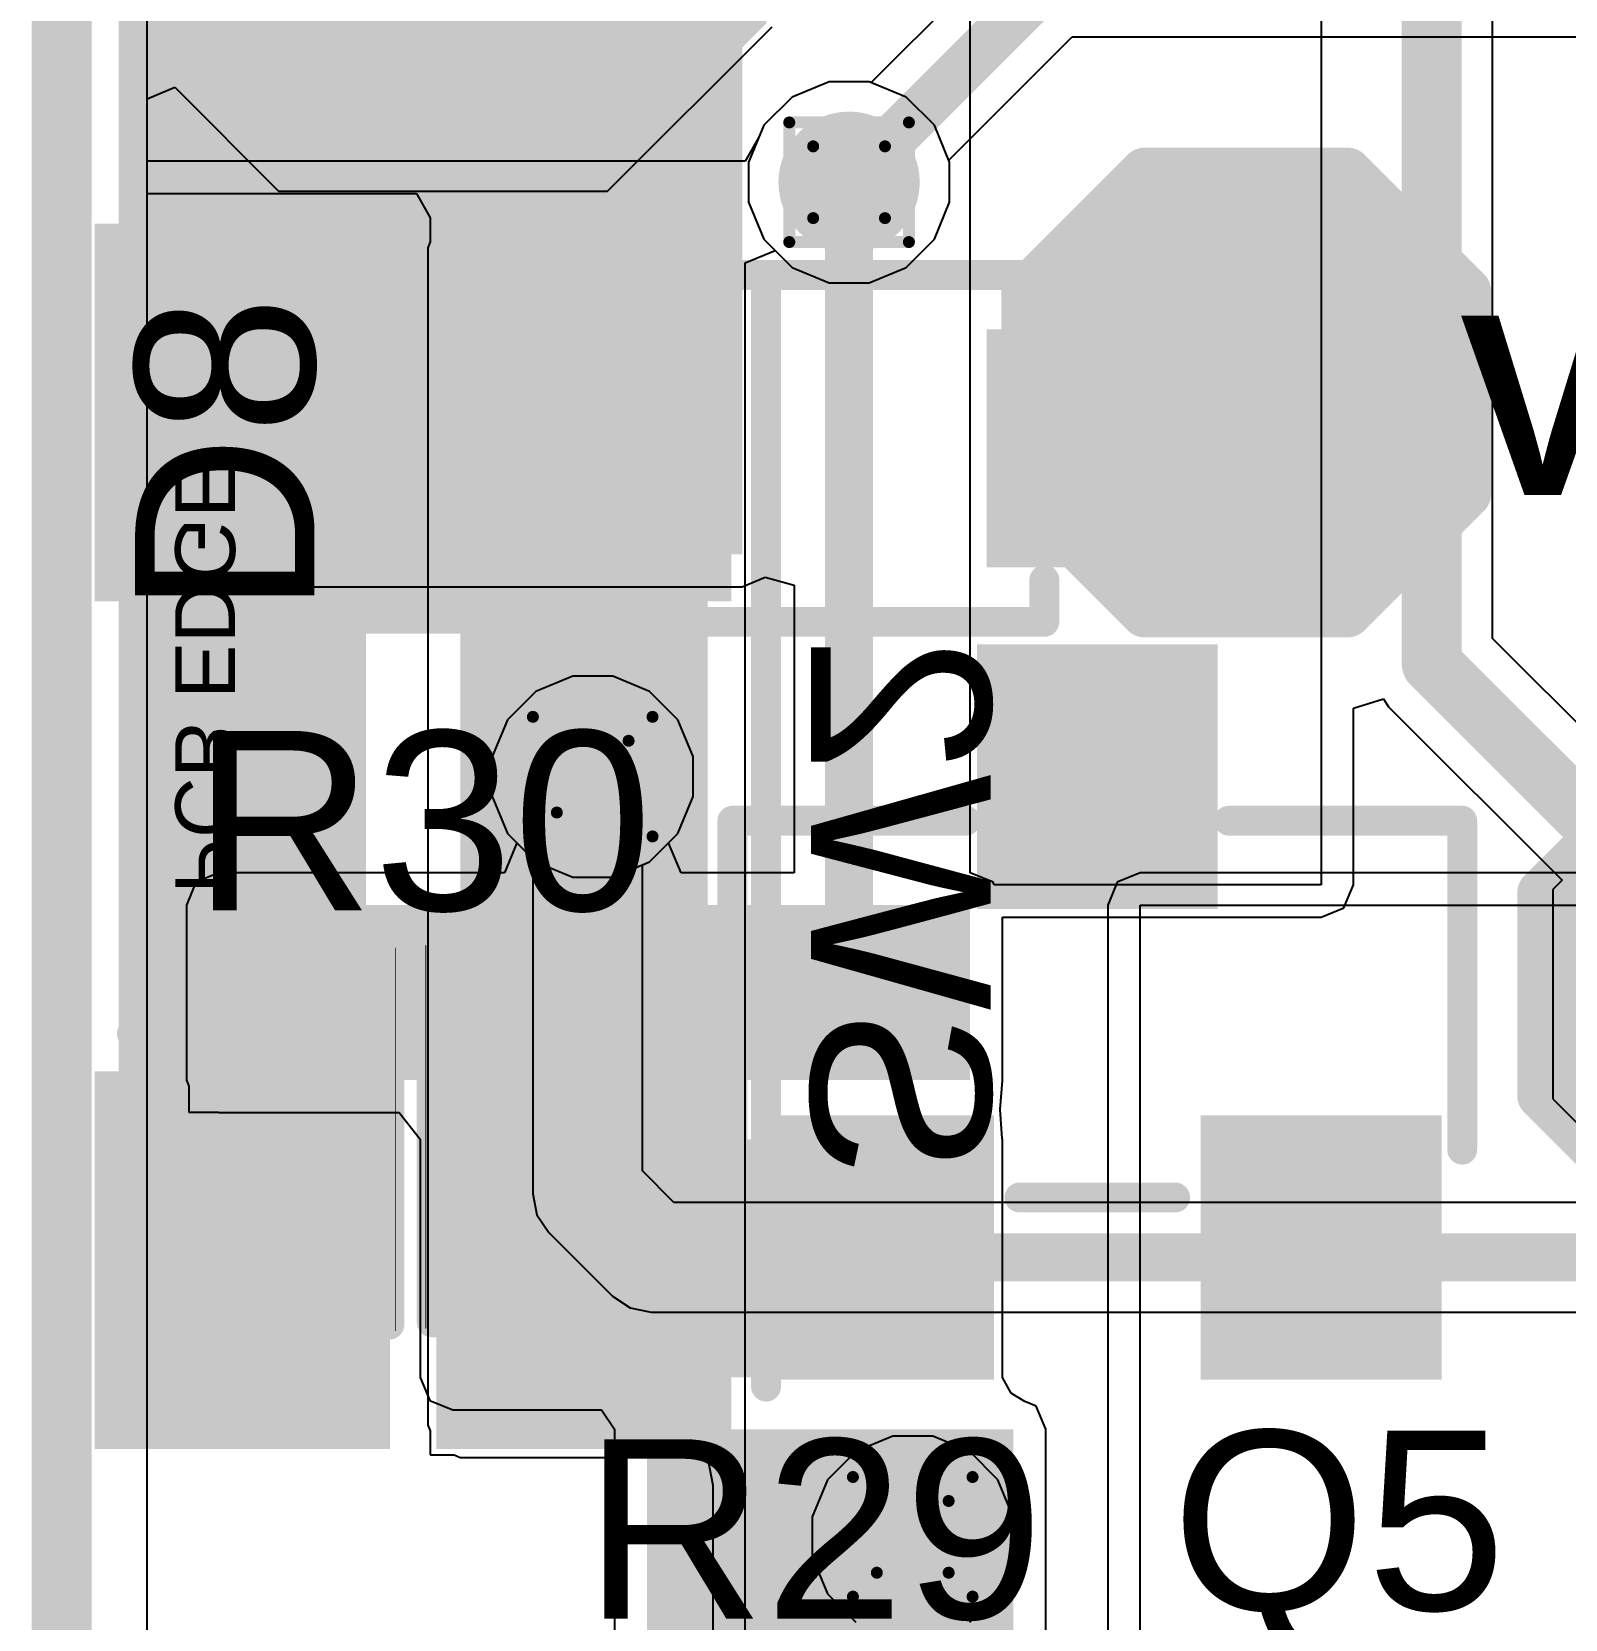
# Model space of a CAD drawing. Header units: inches. Extents: x -22 to 5433, y -13 to 5447.
# Drawn here: x -21.59 to -15.07, y 12.68 to 19.42 of the extents above; entities that cross this region are included whole.
import ezdxf

# ---------------------------------------------------------------- set-up
doc = ezdxf.new("R2010")
doc.units = ezdxf.units.IN
for name, color, linetype in [('Board_outline', 216, 'Continuous'), ('Bottom Layer', 5, 'Continuous'), ('Bottom Overlay', 54, 'Continuous'), ('Bottom Paste', 16, 'Continuous'), ('Bottom Solder', 6, 'Continuous'), ('Drill Drawing', 1, 'Continuous'), ('Ground', 16, 'Continuous'), ('Multi-Layer', 9, 'Continuous'), ('Power', 76, 'Continuous'), ('Top Layer', 1, 'Continuous'), ('Top Overlay', 2, 'Continuous'), ('Top Paste', 8, 'Continuous'), ('Top Solder', 216, 'Continuous'), ('Via Holes', 16, 'Continuous')]:
    doc.layers.add(name, color=color, linetype=linetype)
doc.styles.add('Arial', font='', dxfattribs={"height": 0.2})
doc.styles.add('Arial_Bold', font='', dxfattribs={"height": 0.2})
doc.styles.get('Arial').set_extended_font_data('Arial')
doc.styles.get('Arial_Bold').set_extended_font_data('Arial', bold=True)

msp = doc.modelspace()

# ---------------------------------------------------------------- hatches: boundary and pattern name
at = {"layer": 'Bottom Layer'}
for points in [[(-19.2036, 21.4088), (-20.4736, 21.4088), (-21.1086, 20.7738), (-21.1086, 19.5038), (-20.4736, 18.8688), (-19.2036, 18.8688), (-18.5686, 19.5038), (-18.5686, 20.7738)], [(-16.048, 18.6489), (-16.81, 18.6489), (-17.191, 18.2679), (-17.191, 17.5059), (-16.81, 17.1249), (-16.048, 17.1249), (-15.667, 17.5059), (-15.667, 18.2679)], [(-21.2161, 13.5017), (-20.1661, 13.5017), (-20.1661, 18.5017), (-21.2161, 18.5017)], [(-21.2161, 17.1017), (-21.2161, 18.5017), (-20.1661, 18.5017), (-20.1661, 17.1017)], [(-19.7661, 13.5017), (-18.7161, 13.5017), (-18.7161, 18.5017), (-19.7661, 18.5017)], [(-19.7661, 17.1017), (-19.7661, 18.5017), (-18.7161, 18.5017), (-18.7161, 17.1017)], [(-21.2161, 13.5017), (-21.2161, 14.9017), (-20.1661, 14.9017), (-20.1661, 13.5017)], [(-19.7661, 13.5017), (-19.7661, 14.9017), (-18.7161, 14.9017), (-18.7161, 13.5017)]]:
    msp.add_hatch(color=5, dxfattribs=at).paths.add_polyline_path(points)
h = msp.add_hatch(color=5, dxfattribs=at)
edge = h.paths.add_edge_path()
edge.add_arc((-18.115, 18.7799), 0.3, 0, 360)
h = msp.add_hatch(color=5, dxfattribs=at)
edge = h.paths.add_edge_path()
edge.add_arc((-19.2036, 16.2554), 0.3, 0, 360)
h = msp.add_hatch(color=5, dxfattribs=at)
edge = h.paths.add_edge_path()
edge.add_arc((-17.8447, 13.0268), 0.3, 0, 360)
at = {"layer": 'Bottom Paste'}
for points in [[(-16.048, 18.6489), (-16.81, 18.6489), (-17.191, 18.2679), (-17.191, 17.5059), (-16.81, 17.1249), (-16.048, 17.1249), (-15.667, 17.5059), (-15.667, 18.2679)], [(-21.2161, 17.1017), (-21.2161, 18.5017), (-20.1661, 18.5017), (-20.1661, 17.1017)], [(-19.7661, 17.1017), (-19.7661, 18.5017), (-18.7161, 18.5017), (-18.7161, 17.1017)], [(-21.2161, 13.5017), (-21.2161, 14.9017), (-20.1661, 14.9017), (-20.1661, 13.5017)], [(-19.7661, 13.5017), (-19.7661, 14.9017), (-18.7161, 14.9017), (-18.7161, 13.5017)]]:
    msp.add_hatch(color=16, dxfattribs=at).paths.add_polyline_path(points)
at = {"layer": 'Bottom Solder'}
for points in [[(-19.1528, 21.5104), (-20.5244, 21.5104), (-21.2102, 20.8246), (-21.2102, 19.453), (-20.5244, 18.7672), (-19.1528, 18.7672), (-18.467, 19.453), (-18.467, 20.8246)], [(-15.9972, 18.7505), (-16.8608, 18.7505), (-17.2926, 18.3187), (-17.2926, 17.4551), (-16.8608, 17.0233), (-15.9972, 17.0233), (-15.5654, 17.4551), (-15.5654, 18.3187)], [(-21.3177, 17.0001), (-21.3177, 18.6033), (-20.0645, 18.6033), (-20.0645, 17.0001)], [(-19.8677, 17.0001), (-19.8677, 18.6033), (-18.6145, 18.6033), (-18.6145, 17.0001)], [(-21.3177, 13.4001), (-21.3177, 15.0033), (-20.0645, 15.0033), (-20.0645, 13.4001)], [(-19.8677, 13.4001), (-19.8677, 15.0033), (-18.6145, 15.0033), (-18.6145, 13.4001)]]:
    msp.add_hatch(color=6, dxfattribs=at).paths.add_polyline_path(points)
at = {"layer": 'Ground'}
msp.add_hatch(color=16, dxfattribs=at).paths.add_polyline_path([(-19.2036, 21.4088), (-20.4736, 21.4088), (-21.1086, 20.7738), (-21.1086, 19.5038), (-20.4736, 18.8688), (-19.2036, 18.8688), (-18.5686, 19.5038), (-18.5686, 20.7738)])
h = msp.add_hatch(color=16, dxfattribs=at)
edge = h.paths.add_edge_path()
edge.add_arc((-18.115, 18.7799), 0.3, 0, 360)
h = msp.add_hatch(color=16, dxfattribs=at)
edge = h.paths.add_edge_path()
edge.add_arc((-19.2036, 16.2554), 0.3, 0, 360)
h = msp.add_hatch(color=16, dxfattribs=at)
edge = h.paths.add_edge_path()
edge.add_arc((-17.8447, 13.0268), 0.3, 0, 360)
at = {"layer": 'Multi-Layer'}
msp.add_hatch(color=9, dxfattribs=at).paths.add_polyline_path([(-19.2036, 21.4088), (-20.4736, 21.4088), (-21.1086, 20.7738), (-21.1086, 19.5038), (-20.4736, 18.8688), (-19.2036, 18.8688), (-18.5686, 19.5038), (-18.5686, 20.7738)])
at = {"layer": 'Power'}
msp.add_hatch(color=76, dxfattribs=at).paths.add_polyline_path([(-19.2036, 21.4088), (-20.4736, 21.4088), (-21.1086, 20.7738), (-21.1086, 19.5038), (-20.4736, 18.8688), (-19.2036, 18.8688), (-18.5686, 19.5038), (-18.5686, 20.7738)])
h = msp.add_hatch(color=76, dxfattribs=at)
edge = h.paths.add_edge_path()
edge.add_arc((-18.115, 18.7799), 0.3, 0, 360)
h = msp.add_hatch(color=76, dxfattribs=at)
edge = h.paths.add_edge_path()
edge.add_arc((-19.2036, 16.2554), 0.3, 0, 360)
h = msp.add_hatch(color=76, dxfattribs=at)
edge = h.paths.add_edge_path()
edge.add_arc((-17.8447, 13.0268), 0.3, 0, 360)
at = {"layer": 'Top Layer'}
for points in [[(-21.2161, 17.1996), (-18.5686, 17.1996), (-18.5686, 21.417), (-21.2161, 21.417)], [(-19.2036, 21.4088), (-20.4736, 21.4088), (-21.1086, 20.7738), (-21.1086, 19.5038), (-20.4736, 18.8688), (-19.2036, 18.8688), (-18.5686, 19.5038), (-18.5686, 20.7738)], [(-18.9757, 17.1996), (-19.7757, 17.1996), (-19.7757, 18.0996), (-18.9757, 18.0996)], [(-16.6757, 17.1996), (-17.4757, 17.1996), (-17.4757, 18.0996), (-16.6757, 18.0996)], [(-17.4709, 16.7154), (-16.6509, 16.7154), (-16.6509, 15.7954), (-17.4709, 15.7954)], [(-20.7911, 14.9666), (-17.6009, 14.9666), (-17.6009, 15.7096), (-20.7911, 15.7096)], [(-20.1561, 14.9567), (-20.7911, 14.9567), (-20.7911, 15.4139), (-20.1561, 15.4139)], [(-19.798, 15.4238), (-19.163, 15.4238), (-19.163, 14.9666), (-19.798, 14.9666)], [(-19.798, 13.7036), (-17.6009, 13.7036), (-17.6009, 14.7154), (-19.798, 14.7154)], [(-18.4209, 14.7154), (-17.6009, 14.7154), (-17.6009, 13.7954), (-18.4209, 13.7954)], [(-16.5209, 14.7154), (-15.7009, 14.7154), (-15.7009, 13.7954), (-16.5209, 13.7954)], [(-20.1561, 14.0169), (-20.7911, 14.0169), (-20.7911, 14.4741), (-20.1561, 14.4741)], [(-19.798, 14.484), (-19.163, 14.484), (-19.163, 14.0268), (-19.798, 14.0268)], [(-18.9733, 12.5885), (-17.4172, 12.5885), (-17.4172, 13.484), (-18.9733, 13.484)], [(-18.9733, 7.8181), (-18.3733, 7.8181), (-18.3733, 13.484), (-18.9733, 13.484)]]:
    msp.add_hatch(color=1, dxfattribs=at).paths.add_polyline_path(points)
h = msp.add_hatch(color=1, dxfattribs=at)
edge = h.paths.add_edge_path()
edge.add_arc((-18.115, 18.7799), 0.3, 0, 360)
h = msp.add_hatch(color=1, dxfattribs=at)
edge = h.paths.add_edge_path()
edge.add_arc((-19.2036, 16.2554), 0.3, 0, 360)
h = msp.add_hatch(color=1, dxfattribs=at)
edge = h.paths.add_edge_path()
edge.add_arc((-17.8447, 13.0268), 0.3, 0, 360)
at = {"layer": 'Top Overlay'}
for points in [[(-20.232, 18.1325), (-19.1398, 18.1325), (-19.1398, 18.4373), (-20.232, 18.4373)], [(-20.232, 17.1419), (-19.8002, 17.1419), (-19.8002, 18.1579), (-20.232, 18.1579)], [(-20.232, 16.8625), (-19.1398, 16.8625), (-19.1398, 17.1673), (-20.232, 17.1673)]]:
    msp.add_hatch(color=2, dxfattribs=at).paths.add_polyline_path(points)
at = {"layer": 'Top Paste'}
for points in [[(-18.9757, 17.1996), (-19.7757, 17.1996), (-19.7757, 18.0996), (-18.9757, 18.0996)], [(-16.6757, 17.1996), (-17.4757, 17.1996), (-17.4757, 18.0996), (-16.6757, 18.0996)], [(-17.4709, 16.7154), (-16.6509, 16.7154), (-16.6509, 15.7954), (-17.4709, 15.7954)], [(-20.1561, 14.9567), (-20.7911, 14.9567), (-20.7911, 15.4139), (-20.1561, 15.4139)], [(-19.798, 15.4238), (-19.163, 15.4238), (-19.163, 14.9666), (-19.798, 14.9666)], [(-18.4209, 14.7154), (-17.6009, 14.7154), (-17.6009, 13.7954), (-18.4209, 13.7954)], [(-16.5209, 14.7154), (-15.7009, 14.7154), (-15.7009, 13.7954), (-16.5209, 13.7954)], [(-20.1561, 14.0169), (-20.7911, 14.0169), (-20.7911, 14.4741), (-20.1561, 14.4741)], [(-19.798, 14.484), (-19.163, 14.484), (-19.163, 14.0268), (-19.798, 14.0268)]]:
    msp.add_hatch(color=8, dxfattribs=at).paths.add_polyline_path(points)
at = {"layer": 'Top Solder'}
for points in [[(-19.1528, 21.5104), (-20.5244, 21.5104), (-21.2102, 20.8246), (-21.2102, 19.453), (-20.5244, 18.7672), (-19.1528, 18.7672), (-18.467, 19.453), (-18.467, 20.8246)], [(-18.9207, 17.1446), (-19.8307, 17.1446), (-19.8307, 18.1546), (-18.9207, 18.1546)], [(-16.6207, 17.1446), (-17.5307, 17.1446), (-17.5307, 18.1546), (-16.6207, 18.1546)], [(-17.5725, 16.817), (-16.5493, 16.817), (-16.5493, 15.6938), (-17.5725, 15.6938)], [(-14.6695, 14.4681), (-13.8059, 14.4681), (-13.3741, 14.8999), (-13.3741, 15.7635), (-13.8059, 16.1953), (-14.6695, 16.1953), (-15.1013, 15.7635), (-15.1013, 14.8999)], [(-20.1011, 14.9017), (-20.8461, 14.9017), (-20.8461, 15.469), (-20.1011, 15.469)], [(-19.853, 15.4788), (-19.108, 15.4788), (-19.108, 14.9116), (-19.853, 14.9116)], [(-18.5225, 14.817), (-17.4993, 14.817), (-17.4993, 13.6938), (-18.5225, 13.6938)], [(-16.6225, 14.817), (-15.5993, 14.817), (-15.5993, 13.6938), (-16.6225, 13.6938)], [(-20.1011, 13.9619), (-20.8461, 13.9619), (-20.8461, 14.5292), (-20.1011, 14.5292)], [(-19.853, 14.539), (-19.108, 14.539), (-19.108, 13.9718), (-19.853, 13.9718)]]:
    msp.add_hatch(color=216, dxfattribs=at).paths.add_polyline_path(points)
at = {"layer": 'Via Holes'}
h = msp.add_hatch(color=7, dxfattribs=at)
edge = h.paths.add_edge_path()
edge.add_arc((-18.115, 18.7799), 0.15, 0, 360)
h = msp.add_hatch(color=7, dxfattribs=at)
edge = h.paths.add_edge_path()
edge.add_arc((-19.2036, 16.2554), 0.15, 0, 360)
h = msp.add_hatch(color=7, dxfattribs=at)
edge = h.paths.add_edge_path()
edge.add_arc((-17.8447, 13.0268), 0.15, 0, 360)

# ---------------------------------------------------------------- linework, layer by layer
at = {"layer": 'Board_outline'}
msp.add_lwpolyline([(-21.4584, -2.0049, 0.254, 0.254, 0), (-21.4584, 32.9924, 0.254, 0.254, 0)], format="xyseb", dxfattribs=at)
msp.add_lwpolyline([(-21.4584, -2.0049, 0.254, 0.254, 0), (-21.4584, 32.9924, 0.254, 0.254, 0)], format="xyseb", dxfattribs=at)
at = {"layer": 'Bottom Layer'}
for p, q in [((-21.0958, 18.8688), (-21.0958, 21.7644)), ((-18.2, 19.2069), (-18.3569, 19.1419)), ((-18.0301, 19.2069), (-18.2, 19.2069)), ((-17.8732, 19.1419), (-18.0301, 19.2069)), ((-18.3569, 19.1419), (-18.477, 19.0218)), ((-17.753, 19.0218), (-17.8732, 19.1419)), ((-18.477, 19.0218), (-18.4978, 18.9718)), ((-17.688, 18.8649), (-17.753, 19.0218)), ((-18.4978, 18.9718), (-18.5559, 18.8688)), ((-18.6674, 18.8688), (-21.0958, 18.8688)), ((-18.5559, 18.8688), (-18.6674, 18.8688)), ((-17.688, 18.695), (-17.688, 18.8649)), ((-21.0958, -2.005), (-21.0958, 18.7314)), ((-21.0958, 18.7314), (-19.9518, 18.7314)), ((-19.9518, 18.7314), (-19.8931, 18.6287)), ((-17.753, 18.5381), (-17.688, 18.695)), ((-19.8931, 18.6287), (-19.8931, 18.5269)), ((-19.8931, 18.5269), (-19.9036, 18.5017)), ((-19.9036, 18.5017), (-19.9036, 13.5017)), ((-18.5559, 18.4374), (-18.4289, 18.49)), ((-18.4289, 18.49), (-18.3569, 18.418)), ((-17.8732, 18.418), (-17.753, 18.5381)), ((-18.5559, 13.349), (-18.5559, 18.4374)), ((-18.3569, 18.418), (-18.2, 18.3529)), ((-18.0301, 18.3529), (-17.8732, 18.418)), ((-18.2, 18.3529), (-18.0301, 18.3529)), ((-19.9036, 13.5017), (-19.8931, 13.4764)), ((-19.8931, 13.4764), (-19.8931, 13.3747)), ((-19.8931, 13.3747), (-19.7914, 13.3747)), ((-19.7914, 13.3747), (-19.7661, 13.3642)), ((-19.7661, 13.3642), (-18.7161, 13.3642)), ((-18.7161, 13.3642), (-18.6934, 13.2469)), ((-18.5559, 12.6159), (-18.5559, 13.349)), ((-18.6934, 13.2469), (-18.6934, 12.6159))]:
    msp.add_line(p, q, dxfattribs=at)
at = {"layer": 'Bottom Overlay'}
for points in [[(-17.3688, 18.3187, 0.2, 0.2, 0), (-16.8608, 18.8267, 0.2, 0.2, 0)], [(-16.8608, 18.8267, 0.2, 0.2, 0), (-15.9972, 18.8267, 0.2, 0.2, 0)], [(-15.9972, 18.8267, 0.2, 0.2, 0), (-15.4892, 18.3187, 0.2, 0.2, 0)], [(-17.3688, 17.4551, 0.2, 0.2, 0), (-17.3688, 18.3187, 0.2, 0.2, 0)], [(-15.4892, 17.4551, 0.2, 0.2, 0), (-15.4892, 18.3187, 0.2, 0.2, 0)], [(-18.4675, 13.6649, 0.127, 0.127, 0), (-18.4675, 18.3131, 0.127, 0.127, 0)], [(-21.4393, 14.4015, 0.127, 0.127, 0), (-21.4393, 17.5765, 0.127, 0.127, 0)], [(-17.3688, 17.4551, 0.2, 0.2, 0), (-16.8608, 16.9471, 0.2, 0.2, 0)], [(-15.9972, 16.9471, 0.2, 0.2, 0), (-15.4892, 17.4551, 0.2, 0.2, 0)], [(-16.8608, 16.9471, 0.2, 0.2, 0), (-15.9972, 16.9471, 0.2, 0.2, 0)], [(-20.7789, 15.3159, 0.127, 0.127, 0), (-20.7789, 15.6715, 0.127, 0.127, 0)], [(-20.9313, 15.1635, 0.127, 0.127, 0), (-20.7789, 15.3159, 0.127, 0.127, 0)], [(-21.1599, 15.1635, 0.127, 0.127, 0), (-20.9313, 15.1635, 0.127, 0.127, 0)]]:
    msp.add_lwpolyline(points, format="xyseb", dxfattribs=at)
for points in [[(-16.9108, 18.8267, 0.1, 0.1, 1), (-16.8108, 18.8267, 0.1, 0.1, 1)], [(-16.9108, 18.8267, 0.1, 0.1, 1), (-16.8108, 18.8267, 0.1, 0.1, 1)], [(-16.0472, 18.8267, 0.1, 0.1, 1), (-15.9472, 18.8267, 0.1, 0.1, 1)], [(-16.0472, 18.8267, 0.1, 0.1, 1), (-15.9472, 18.8267, 0.1, 0.1, 1)], [(-17.4188, 18.3187, 0.1, 0.1, 1), (-17.3188, 18.3187, 0.1, 0.1, 1)], [(-17.4188, 18.3187, 0.1, 0.1, 1), (-17.3188, 18.3187, 0.1, 0.1, 1)], [(-15.5392, 18.3187, 0.1, 0.1, 1), (-15.4392, 18.3187, 0.1, 0.1, 1)], [(-15.5392, 18.3187, 0.1, 0.1, 1), (-15.4392, 18.3187, 0.1, 0.1, 1)], [(-18.4993, 18.3131, 0.0635, 0.0635, 1), (-18.4358, 18.3131, 0.0635, 0.0635, 1)], [(-21.4711, 17.5765, 0.0635, 0.0635, 1), (-21.4076, 17.5765, 0.0635, 0.0635, 1)], [(-17.4188, 17.4551, 0.1, 0.1, 1), (-17.3188, 17.4551, 0.1, 0.1, 1)], [(-17.4188, 17.4551, 0.1, 0.1, 1), (-17.3188, 17.4551, 0.1, 0.1, 1)], [(-15.5392, 17.4551, 0.1, 0.1, 1), (-15.4392, 17.4551, 0.1, 0.1, 1)], [(-15.5392, 17.4551, 0.1, 0.1, 1), (-15.4392, 17.4551, 0.1, 0.1, 1)], [(-16.9108, 16.9471, 0.1, 0.1, 1), (-16.8108, 16.9471, 0.1, 0.1, 1)], [(-16.9108, 16.9471, 0.1, 0.1, 1), (-16.8108, 16.9471, 0.1, 0.1, 1)], [(-16.0472, 16.9471, 0.1, 0.1, 1), (-15.9472, 16.9471, 0.1, 0.1, 1)], [(-16.0472, 16.9471, 0.1, 0.1, 1), (-15.9472, 16.9471, 0.1, 0.1, 1)], [(-20.8107, 15.6715, 0.0635, 0.0635, 1), (-20.7472, 15.6715, 0.0635, 0.0635, 1)], [(-20.8107, 15.3159, 0.0635, 0.0635, 1), (-20.7472, 15.3159, 0.0635, 0.0635, 1)], [(-20.8107, 15.3159, 0.0635, 0.0635, 1), (-20.7472, 15.3159, 0.0635, 0.0635, 1)], [(-21.1917, 15.1635, 0.0635, 0.0635, 1), (-21.1282, 15.1635, 0.0635, 0.0635, 1)], [(-20.9631, 15.1635, 0.0635, 0.0635, 1), (-20.8996, 15.1635, 0.0635, 0.0635, 1)], [(-20.9631, 15.1635, 0.0635, 0.0635, 1), (-20.8996, 15.1635, 0.0635, 0.0635, 1)], [(-21.4711, 14.4015, 0.0635, 0.0635, 1), (-21.4076, 14.4015, 0.0635, 0.0635, 1)], [(-18.4993, 13.6649, 0.0635, 0.0635, 1), (-18.4358, 13.6649, 0.0635, 0.0635, 1)]]:
    msp.add_lwpolyline(points, format="xyseb", close=True, dxfattribs=at)
at = {"layer": 'Drill Drawing'}
for points in [[(-18.369, 19.0339, 0.0508, 0.0508, 0), (-17.861, 19.0339, 0.0508, 0.0508, 0)], [(-18.369, 18.5259, 0.0508, 0.0508, 0), (-18.369, 19.0339, 0.0508, 0.0508, 0)], [(-17.861, 18.5259, 0.0508, 0.0508, 0), (-17.861, 19.0339, 0.0508, 0.0508, 0)], [(-18.2674, 18.9323, 0.0508, 0.0508, 0), (-17.9626, 18.9323, 0.0508, 0.0508, 0)], [(-18.2674, 18.6275, 0.0508, 0.0508, 0), (-18.2674, 18.9323, 0.0508, 0.0508, 0)], [(-17.9626, 18.6275, 0.0508, 0.0508, 0), (-17.9626, 18.9323, 0.0508, 0.0508, 0)], [(-18.2674, 18.6275, 0.0508, 0.0508, 0), (-17.9626, 18.6275, 0.0508, 0.0508, 0)], [(-18.369, 18.5259, 0.0508, 0.0508, 0), (-17.861, 18.5259, 0.0508, 0.0508, 0)], [(-19.4576, 16.5094, 0.0508, 0.0508, 0), (-18.9496, 16.5094, 0.0508, 0.0508, 0)], [(-19.4576, 16.0014, 0.0508, 0.0508, 0), (-19.4576, 16.5094, 0.0508, 0.0508, 0)], [(-18.9496, 16.0014, 0.0508, 0.0508, 0), (-18.9496, 16.5094, 0.0508, 0.0508, 0)], [(-19.356, 16.4078, 0.0508, 0.0508, 0), (-19.0512, 16.4078, 0.0508, 0.0508, 0)], [(-19.356, 16.103, 0.0508, 0.0508, 0), (-19.356, 16.4078, 0.0508, 0.0508, 0)], [(-19.0512, 16.103, 0.0508, 0.0508, 0), (-19.0512, 16.4078, 0.0508, 0.0508, 0)], [(-19.356, 16.103, 0.0508, 0.0508, 0), (-19.0512, 16.103, 0.0508, 0.0508, 0)], [(-19.4576, 16.0014, 0.0508, 0.0508, 0), (-18.9496, 16.0014, 0.0508, 0.0508, 0)], [(-18.0987, 13.2808, 0.0508, 0.0508, 0), (-17.5907, 13.2808, 0.0508, 0.0508, 0)], [(-18.0987, 12.7728, 0.0508, 0.0508, 0), (-18.0987, 13.2808, 0.0508, 0.0508, 0)], [(-17.5907, 12.7728, 0.0508, 0.0508, 0), (-17.5907, 13.2808, 0.0508, 0.0508, 0)], [(-17.9971, 13.1792, 0.0508, 0.0508, 0), (-17.6923, 13.1792, 0.0508, 0.0508, 0)], [(-17.9971, 12.8744, 0.0508, 0.0508, 0), (-17.9971, 13.1792, 0.0508, 0.0508, 0)], [(-17.6923, 12.8744, 0.0508, 0.0508, 0), (-17.6923, 13.1792, 0.0508, 0.0508, 0)], [(-17.9971, 12.8744, 0.0508, 0.0508, 0), (-17.6923, 12.8744, 0.0508, 0.0508, 0)], [(-18.0987, 12.7728, 0.0508, 0.0508, 0), (-17.5907, 12.7728, 0.0508, 0.0508, 0)]]:
    msp.add_lwpolyline(points, format="xyseb", dxfattribs=at)
for points in [[(-18.3817, 19.0339, 0.0254, 0.0254, 1), (-18.3563, 19.0339, 0.0254, 0.0254, 1)], [(-18.3817, 19.0339, 0.0254, 0.0254, 1), (-18.3563, 19.0339, 0.0254, 0.0254, 1)], [(-17.8737, 19.0339, 0.0254, 0.0254, 1), (-17.8483, 19.0339, 0.0254, 0.0254, 1)], [(-17.8737, 19.0339, 0.0254, 0.0254, 1), (-17.8483, 19.0339, 0.0254, 0.0254, 1)], [(-18.2801, 18.9323, 0.0254, 0.0254, 1), (-18.2547, 18.9323, 0.0254, 0.0254, 1)], [(-18.2801, 18.9323, 0.0254, 0.0254, 1), (-18.2547, 18.9323, 0.0254, 0.0254, 1)], [(-17.9753, 18.9323, 0.0254, 0.0254, 1), (-17.9499, 18.9323, 0.0254, 0.0254, 1)], [(-17.9753, 18.9323, 0.0254, 0.0254, 1), (-17.9499, 18.9323, 0.0254, 0.0254, 1)], [(-18.2801, 18.6275, 0.0254, 0.0254, 1), (-18.2547, 18.6275, 0.0254, 0.0254, 1)], [(-18.2801, 18.6275, 0.0254, 0.0254, 1), (-18.2547, 18.6275, 0.0254, 0.0254, 1)], [(-17.9753, 18.6275, 0.0254, 0.0254, 1), (-17.9499, 18.6275, 0.0254, 0.0254, 1)], [(-17.9753, 18.6275, 0.0254, 0.0254, 1), (-17.9499, 18.6275, 0.0254, 0.0254, 1)], [(-18.3817, 18.5259, 0.0254, 0.0254, 1), (-18.3563, 18.5259, 0.0254, 0.0254, 1)], [(-18.3817, 18.5259, 0.0254, 0.0254, 1), (-18.3563, 18.5259, 0.0254, 0.0254, 1)], [(-17.8737, 18.5259, 0.0254, 0.0254, 1), (-17.8483, 18.5259, 0.0254, 0.0254, 1)], [(-17.8737, 18.5259, 0.0254, 0.0254, 1), (-17.8483, 18.5259, 0.0254, 0.0254, 1)], [(-19.4703, 16.5094, 0.0254, 0.0254, 1), (-19.4449, 16.5094, 0.0254, 0.0254, 1)], [(-19.4703, 16.5094, 0.0254, 0.0254, 1), (-19.4449, 16.5094, 0.0254, 0.0254, 1)], [(-18.9623, 16.5094, 0.0254, 0.0254, 1), (-18.9369, 16.5094, 0.0254, 0.0254, 1)], [(-18.9623, 16.5094, 0.0254, 0.0254, 1), (-18.9369, 16.5094, 0.0254, 0.0254, 1)], [(-19.3687, 16.4078, 0.0254, 0.0254, 1), (-19.3433, 16.4078, 0.0254, 0.0254, 1)], [(-19.3687, 16.4078, 0.0254, 0.0254, 1), (-19.3433, 16.4078, 0.0254, 0.0254, 1)], [(-19.0639, 16.4078, 0.0254, 0.0254, 1), (-19.0385, 16.4078, 0.0254, 0.0254, 1)], [(-19.0639, 16.4078, 0.0254, 0.0254, 1), (-19.0385, 16.4078, 0.0254, 0.0254, 1)], [(-19.3687, 16.103, 0.0254, 0.0254, 1), (-19.3433, 16.103, 0.0254, 0.0254, 1)], [(-19.3687, 16.103, 0.0254, 0.0254, 1), (-19.3433, 16.103, 0.0254, 0.0254, 1)], [(-19.0639, 16.103, 0.0254, 0.0254, 1), (-19.0385, 16.103, 0.0254, 0.0254, 1)], [(-19.0639, 16.103, 0.0254, 0.0254, 1), (-19.0385, 16.103, 0.0254, 0.0254, 1)], [(-19.4703, 16.0014, 0.0254, 0.0254, 1), (-19.4449, 16.0014, 0.0254, 0.0254, 1)], [(-19.4703, 16.0014, 0.0254, 0.0254, 1), (-19.4449, 16.0014, 0.0254, 0.0254, 1)], [(-18.9623, 16.0014, 0.0254, 0.0254, 1), (-18.9369, 16.0014, 0.0254, 0.0254, 1)], [(-18.9623, 16.0014, 0.0254, 0.0254, 1), (-18.9369, 16.0014, 0.0254, 0.0254, 1)], [(-18.1114, 13.2808, 0.0254, 0.0254, 1), (-18.086, 13.2808, 0.0254, 0.0254, 1)], [(-18.1114, 13.2808, 0.0254, 0.0254, 1), (-18.086, 13.2808, 0.0254, 0.0254, 1)], [(-17.6034, 13.2808, 0.0254, 0.0254, 1), (-17.578, 13.2808, 0.0254, 0.0254, 1)], [(-17.6034, 13.2808, 0.0254, 0.0254, 1), (-17.578, 13.2808, 0.0254, 0.0254, 1)], [(-18.0098, 13.1792, 0.0254, 0.0254, 1), (-17.9844, 13.1792, 0.0254, 0.0254, 1)], [(-18.0098, 13.1792, 0.0254, 0.0254, 1), (-17.9844, 13.1792, 0.0254, 0.0254, 1)], [(-17.705, 13.1792, 0.0254, 0.0254, 1), (-17.6796, 13.1792, 0.0254, 0.0254, 1)], [(-17.705, 13.1792, 0.0254, 0.0254, 1), (-17.6796, 13.1792, 0.0254, 0.0254, 1)], [(-18.0098, 12.8744, 0.0254, 0.0254, 1), (-17.9844, 12.8744, 0.0254, 0.0254, 1)], [(-18.0098, 12.8744, 0.0254, 0.0254, 1), (-17.9844, 12.8744, 0.0254, 0.0254, 1)], [(-17.705, 12.8744, 0.0254, 0.0254, 1), (-17.6796, 12.8744, 0.0254, 0.0254, 1)], [(-17.705, 12.8744, 0.0254, 0.0254, 1), (-17.6796, 12.8744, 0.0254, 0.0254, 1)], [(-18.1114, 12.7728, 0.0254, 0.0254, 1), (-18.086, 12.7728, 0.0254, 0.0254, 1)], [(-18.1114, 12.7728, 0.0254, 0.0254, 1), (-18.086, 12.7728, 0.0254, 0.0254, 1)], [(-17.6034, 12.7728, 0.0254, 0.0254, 1), (-17.578, 12.7728, 0.0254, 0.0254, 1)], [(-17.6034, 12.7728, 0.0254, 0.0254, 1), (-17.578, 12.7728, 0.0254, 0.0254, 1)]]:
    msp.add_lwpolyline(points, format="xyseb", close=True, dxfattribs=at)
at = {"layer": 'Ground'}
for p, q in [((-19.1401, 18.7418), (-18.4416, 19.4403)), ((-21.0958, 19.1346), (-20.9785, 19.1832)), ((-20.9785, 19.1832), (-20.5371, 18.7418)), ((-18.2, 19.2069), (-18.3569, 19.1419)), ((-18.0301, 19.2069), (-18.2, 19.2069)), ((-17.8732, 19.1419), (-18.0301, 19.2069)), ((-21.0958, -2.005), (-21.0958, 19.1346)), ((-18.3569, 19.1419), (-18.477, 19.0218)), ((-17.753, 19.0218), (-17.8732, 19.1419)), ((-18.477, 19.0218), (-18.542, 18.8649)), ((-17.688, 18.8649), (-17.753, 19.0218)), ((-18.542, 18.8649), (-18.542, 18.695)), ((-17.688, 18.695), (-17.688, 18.8649)), ((-20.5371, 18.7418), (-19.1401, 18.7418)), ((-18.542, 18.695), (-18.477, 18.5381)), ((-17.753, 18.5381), (-17.688, 18.695)), ((-18.477, 18.5381), (-18.3569, 18.418)), ((-17.8732, 18.418), (-17.753, 18.5381)), ((-18.3569, 18.418), (-18.2, 18.3529)), ((-18.0301, 18.3529), (-17.8732, 18.418)), ((-18.2, 18.3529), (-18.0301, 18.3529)), ((-19.2886, 16.6824), (-19.4455, 16.6174)), ((-19.1187, 16.6824), (-19.2886, 16.6824)), ((-18.9618, 16.6174), (-19.1187, 16.6824)), ((-19.4455, 16.6174), (-19.5656, 16.4973)), ((-18.8416, 16.4973), (-18.9618, 16.6174)), ((-19.5656, 16.4973), (-19.6306, 16.3404)), ((-18.7766, 16.3404), (-18.8416, 16.4973)), ((-19.6306, 16.3404), (-19.6306, 16.1705)), ((-18.7766, 16.1705), (-18.7766, 16.3404)), ((-19.6306, 16.1705), (-19.5656, 16.0136)), ((-18.8416, 16.0136), (-18.7766, 16.1705)), ((-19.5656, 16.0136), (-19.4583, 15.9062)), ((-18.9618, 15.8935), (-18.8416, 16.0136)), ((-19.4583, 15.9062), (-19.4583, 14.484)), ((-18.9921, 15.8809), (-18.9618, 15.8935)), ((-18.9921, 14.5806), (-18.9921, 15.8809)), ((-18.8587, 14.4472), (-18.9921, 14.5806)), ((-19.4583, 14.484), (-19.4405, 14.3949)), ((-11.0136, 14.4472), (-18.8587, 14.4472)), ((-19.4405, 14.3949), (-19.39, 14.3192)), ((-19.39, 14.3192), (-19.1201, 14.0493)), ((-19.1201, 14.0493), (-19.0445, 13.9988)), ((-19.0445, 13.9988), (-18.9553, 13.9811)), ((-18.9553, 13.9811), (-10.917, 13.9811)), ((-17.9297, 13.4538), (-18.0866, 13.3888)), ((-17.7598, 13.4538), (-17.9297, 13.4538)), ((-17.6029, 13.3888), (-17.7598, 13.4538)), ((-18.0866, 13.3888), (-18.2067, 13.2687)), ((-17.4827, 13.2687), (-17.6029, 13.3888)), ((-18.2067, 13.2687), (-18.2717, 13.1118)), ((-17.4177, 13.1118), (-17.4827, 13.2687)), ((-18.2717, 13.1118), (-18.2717, 12.9419)), ((-17.4177, 12.9419), (-17.4177, 13.1118)), ((-18.2717, 12.9419), (-18.2067, 12.785)), ((-17.4827, 12.785), (-17.4177, 12.9419)), ((-18.2067, 12.785), (-18.0866, 12.6649)), ((-17.6029, 12.6649), (-17.4827, 12.785))]:
    msp.add_line(p, q, dxfattribs=at)
for points in [[(-19.2252, 16.2339, 0.2032, 0.2032, 0), (-19.2036, 16.2554, 0.2032, 0.2032, 0)], [(-19.2252, 14.484, 0.2032, 0.2032, 0), (-19.2252, 16.2339, 0.2032, 0.2032, 0)], [(-19.2252, 14.484, 0.2032, 0.2032, 0), (-18.9553, 14.2141, 0.2032, 0.2032, 0)], [(-18.9553, 14.2141, 0.2032, 0.2032, 0), (-10.917, 14.2141, 0.2032, 0.2032, 0)]]:
    msp.add_lwpolyline(points, format="xyseb", dxfattribs=at)
for points in [[(-19.276, 16.2339, 0.1016, 0.1016, 1), (-19.1744, 16.2339, 0.1016, 0.1016, 1)], [(-19.276, 16.2339, 0.1016, 0.1016, 1), (-19.1744, 16.2339, 0.1016, 0.1016, 1)], [(-19.2544, 16.2554, 0.1016, 0.1016, 1), (-19.1528, 16.2554, 0.1016, 0.1016, 1)], [(-19.276, 14.484, 0.1016, 0.1016, 1), (-19.1744, 14.484, 0.1016, 0.1016, 1)], [(-19.276, 14.484, 0.1016, 0.1016, 1), (-19.1744, 14.484, 0.1016, 0.1016, 1)], [(-19.0061, 14.2141, 0.1016, 0.1016, 1), (-18.9045, 14.2141, 0.1016, 0.1016, 1)], [(-19.0061, 14.2141, 0.1016, 0.1016, 1), (-18.9045, 14.2141, 0.1016, 0.1016, 1)]]:
    msp.add_lwpolyline(points, format="xyseb", close=True, dxfattribs=at)
at = {"layer": 'Power'}
for p, q in [((-21.0958, 12.5673), (-21.0958, 21.4088)), ((-17.4289, 19.7957), (-18.0213, 19.2033)), ((-17.6917, 18.8737), (-17.1676, 19.3978)), ((-17.1676, 19.3978), (-13.6036, 19.3978)), ((-18.2, 19.2069), (-18.3569, 19.1419)), ((-18.0301, 19.2069), (-18.2, 19.2069)), ((-18.0213, 19.2033), (-18.0301, 19.2069)), ((-18.3569, 19.1419), (-18.477, 19.0218)), ((-18.477, 19.0218), (-18.542, 18.8649)), ((-18.542, 18.8649), (-18.542, 18.695)), ((-17.688, 18.8649), (-17.6917, 18.8737)), ((-17.688, 18.695), (-17.688, 18.8649)), ((-18.542, 18.695), (-18.477, 18.5381)), ((-17.753, 18.5381), (-17.688, 18.695)), ((-18.477, 18.5381), (-18.3569, 18.418)), ((-17.8732, 18.418), (-17.753, 18.5381)), ((-18.3569, 18.418), (-18.2, 18.3529)), ((-18.0301, 18.3529), (-17.8732, 18.418)), ((-18.2, 18.3529), (-18.0301, 18.3529)), ((-19.2886, 16.6824), (-19.4455, 16.6174)), ((-19.1187, 16.6824), (-19.2886, 16.6824)), ((-18.9618, 16.6174), (-19.1187, 16.6824)), ((-19.4455, 16.6174), (-19.5656, 16.4973)), ((-18.8416, 16.4973), (-18.9618, 16.6174)), ((-19.5656, 16.4973), (-19.6306, 16.3404)), ((-18.7766, 16.3404), (-18.8416, 16.4973)), ((-19.6306, 16.3404), (-19.6306, 16.1705)), ((-18.7766, 16.1705), (-18.7766, 16.3404)), ((-19.6306, 16.1705), (-19.5656, 16.0136)), ((-18.8416, 16.0136), (-18.7766, 16.1705)), ((-19.5656, 16.0136), (-19.4455, 15.8935)), ((-18.9618, 15.8935), (-18.8416, 16.0136)), ((-19.4455, 15.8935), (-19.2886, 15.8284)), ((-19.1187, 15.8284), (-18.9618, 15.8935)), ((-16.8795, 15.847), (-16.9767, 15.8068)), ((-13.5359, 15.847), (-16.8795, 15.847)), ((-19.2886, 15.8284), (-19.1187, 15.8284)), ((-16.9767, 15.8068), (-17.017, 15.7096)), ((-17.017, 15.7096), (-17.017, 6.1434)), ((-16.8795, 6.1434), (-16.8795, 15.7096)), ((-16.8795, 15.7096), (-13.1885, 15.7096))]:
    msp.add_line(p, q, dxfattribs=at)
msp.add_lwpolyline([(-18.115, 18.7799, 0.2032, 0.2032, 0), (-17.2641, 19.6308, 0.2032, 0.2032, 0)], format="xyseb", dxfattribs=at)
msp.add_lwpolyline([(-18.1658, 18.7799, 0.1016, 0.1016, 1), (-18.0642, 18.7799, 0.1016, 0.1016, 1)], format="xyseb", close=True, dxfattribs=at)
at = {"layer": 'Top Layer'}
for p, q in [((-16.1109, 23.9062), (-16.1109, 15.7954)), ((-17.6009, 15.847), (-17.6009, 21.7644)), ((-15.3824, 16.8426), (-15.3824, 21.2325)), ((-21.0958, -2.005), (-21.0958, 17.0622)), ((-21.0958, 17.0622), (-18.5686, 17.0622)), ((-18.5686, 17.0622), (-18.4714, 17.1024)), ((-18.4714, 17.1024), (-18.3481, 17.0683)), ((-18.3481, 17.0683), (-18.3481, 15.847)), ((-14.7214, 16.1816), (-15.3824, 16.8426)), ((-19.2886, 16.6824), (-19.4455, 16.6174)), ((-19.1187, 16.6824), (-19.2886, 16.6824)), ((-18.9618, 16.6174), (-19.1187, 16.6824)), ((-19.4455, 16.6174), (-19.5656, 16.4973)), ((-18.8416, 16.4973), (-18.9618, 16.6174)), ((-15.9735, 16.5466), (-15.8465, 16.5852)), ((-15.9735, 15.7954), (-15.9735, 16.5466)), ((-15.8465, 16.5852), (-15.8245, 16.5522)), ((-15.8245, 16.5522), (-15.0876, 15.8154)), ((-19.5656, 16.4973), (-19.6306, 16.3404)), ((-18.7766, 16.3404), (-18.8416, 16.4973)), ((-19.6306, 16.3404), (-19.6306, 16.1705)), ((-18.7766, 16.1705), (-18.7766, 16.3404)), ((-19.6306, 16.1705), (-19.5656, 16.0136)), ((-18.8416, 16.0136), (-18.7766, 16.1705)), ((-19.5656, 16.0136), (-19.5261, 15.974)), ((-18.8812, 15.974), (-18.8416, 16.0136)), ((-19.5261, 15.974), (-19.5787, 15.847)), ((-18.8286, 15.847), (-18.8812, 15.974)), ((-20.7911, 15.847), (-20.8883, 15.8068)), ((-19.5787, 15.847), (-20.7911, 15.847)), ((-18.3481, 15.847), (-18.8286, 15.847)), ((-17.5037, 15.8068), (-17.6009, 15.847)), ((-20.8883, 15.8068), (-20.9286, 15.7096)), ((-17.499, 15.7954), (-17.5037, 15.8068)), ((-16.1109, 15.7954), (-17.499, 15.7954)), ((-16.0137, 15.6982), (-15.9735, 15.7954)), ((-15.0876, 15.8154), (-15.1267, 15.7762)), ((-20.9286, 15.7096), (-20.9286, 14.9666)), ((-15.1267, 15.7762), (-15.1267, 14.8872)), ((-17.4635, 14.9666), (-17.4635, 15.658)), ((-17.4635, 15.658), (-16.1109, 15.658)), ((-16.1109, 15.658), (-16.0137, 15.6982)), ((-20.9286, 14.9666), (-20.9181, 14.9414)), ((-20.9181, 14.9414), (-20.9181, 14.8297)), ((-17.4739, 14.8424), (-17.464, 14.9653)), ((-17.464, 14.9653), (-17.4635, 14.9666)), ((-17.465, 14.7191), (-17.4739, 14.8424)), ((-17.4739, 14.8424), (-17.4739, 14.8424)), ((-15.1267, 14.8872), (-14.6822, 14.4427)), ((-20.9181, 14.8297), (-20.7925, 14.8297)), ((-20.7925, 14.8297), (-20.7911, 14.8292)), ((-20.7911, 14.8292), (-20.0258, 14.8292)), ((-20.0258, 14.8292), (-19.9355, 14.7154)), ((-19.9355, 14.7154), (-19.9355, 13.7036)), ((-17.4635, 14.7154), (-17.465, 14.7191)), ((-17.4635, 13.7036), (-17.4635, 14.7154)), ((-19.9355, 13.7036), (-19.8952, 13.6064)), ((-17.4262, 13.6375), (-17.4635, 13.7036)), ((-17.4038, 13.623), (-17.4262, 13.6375)), ((-17.3684, 13.6013), (-17.4038, 13.623)), ((-19.8952, 13.6064), (-19.798, 13.5662)), ((-19.798, 13.5662), (-19.1657, 13.5662)), ((-19.1657, 13.5662), (-19.1108, 13.484)), ((-17.32, 13.5813), (-17.3684, 13.6013)), ((-17.2797, 13.484), (-17.32, 13.5813)), ((-19.1108, 13.484), (-19.1108, 12.5885)), ((-17.2797, 12.5885), (-17.2797, 13.484))]:
    msp.add_line(p, q, dxfattribs=at)
for points in [[(-15.6413, 16.7353, 0.254, 0.254, 0), (-15.6413, 21.5774, 0.254, 0.254, 0)], [(-18.115, 15.2554, 0.2032, 0.2032, 0), (-18.115, 18.7799, 0.2032, 0.2032, 0)], [(-15.6413, 16.7353, 0.254, 0.254, 0), (-14.2377, 15.3317, 0.254, 0.254, 0)]]:
    msp.add_lwpolyline(points, format="xyseb", dxfattribs=at)
for points in [[(-18.1658, 18.7799, 0.1016, 0.1016, 1), (-18.0642, 18.7799, 0.1016, 0.1016, 1)], [(-15.7048, 16.7353, 0.127, 0.127, 1), (-15.5778, 16.7353, 0.127, 0.127, 1)], [(-15.7048, 16.7353, 0.127, 0.127, 1), (-15.5778, 16.7353, 0.127, 0.127, 1)], [(-18.1658, 15.2554, 0.1016, 0.1016, 1), (-18.0642, 15.2554, 0.1016, 0.1016, 1)]]:
    msp.add_lwpolyline(points, format="xyseb", close=True, dxfattribs=at)
at = {"layer": 'Top Overlay'}
for points in [[(-19.1401, 18.3862, 0.127, 0.127, 0), (-17.2859, 18.3862, 0.127, 0.127, 0)], [(-17.2859, 18.2084, 0.127, 0.127, 0), (-17.2859, 18.3862, 0.127, 0.127, 0)], [(-17.2859, 16.913, 0.127, 0.127, 0), (-17.2859, 17.0908, 0.127, 0.127, 0)], [(-19.1401, 16.913, 0.127, 0.127, 0), (-17.2859, 16.913, 0.127, 0.127, 0)], [(-15.1775, 15.7635, 0.2, 0.2, 0), (-14.6695, 16.2715, 0.2, 0.2, 0)], [(-18.6103, 16.0682, 0.127, 0.127, 0), (-17.6197, 16.0682, 0.127, 0.127, 0)], [(-18.6103, 14.6712, 0.127, 0.127, 0), (-18.6103, 16.0682, 0.127, 0.127, 0)], [(-16.5021, 16.0682, 0.127, 0.127, 0), (-15.5115, 16.0682, 0.127, 0.127, 0)], [(-15.5115, 14.6712, 0.127, 0.127, 0), (-15.5115, 16.0682, 0.127, 0.127, 0)], [(-15.1775, 14.8999, 0.2, 0.2, 0), (-15.1775, 15.7635, 0.2, 0.2, 0)], [(-19.8869, 15.5127, 0.127, 0.127, 0), (-19.0741, 15.5127, 0.127, 0.127, 0)], [(-19.8869, 13.9379, 0.127, 0.127, 0), (-19.8869, 15.5127, 0.127, 0.127, 0)], [(-19.0741, 13.9379, 0.127, 0.127, 0), (-19.0741, 15.5127, 0.127, 0.127, 0)], [(-20.88, 13.928, 0.127, 0.127, 0), (-20.88, 15.5028, 0.127, 0.127, 0)], [(-20.88, 15.5028, 0.127, 0.127, 0), (-20.0672, 15.5028, 0.127, 0.127, 0)], [(-20.0672, 13.928, 0.127, 0.127, 0), (-20.0672, 15.5028, 0.127, 0.127, 0)], [(-20.0418, 13.9026, 0.00323, 0.00323, 0), (-20.0418, 15.5282, 0.00323, 0.00323, 0)], [(-19.9123, 13.9125, 0.00323, 0.00323, 0), (-19.9123, 15.5381, 0.00323, 0.00323, 0)], [(-15.1775, 14.8999, 0.2, 0.2, 0), (-14.6695, 14.3919, 0.2, 0.2, 0)], [(-17.3911, 14.468, 0.127, 0.127, 0), (-16.7307, 14.468, 0.127, 0.127, 0)], [(-18.7373, 13.96, 0.127, 0.127, 0), (-18.7373, 14.214, 0.127, 0.127, 0)], [(-18.7373, 14.214, 0.127, 0.127, 0), (-18.6103, 14.087, 0.127, 0.127, 0)], [(-18.7373, 13.96, 0.127, 0.127, 0), (-18.6103, 14.087, 0.127, 0.127, 0)], [(-20.88, 13.928, 0.127, 0.127, 0), (-20.0672, 13.928, 0.127, 0.127, 0)], [(-19.8869, 13.9379, 0.127, 0.127, 0), (-19.0741, 13.9379, 0.127, 0.127, 0)]]:
    msp.add_lwpolyline(points, format="xyseb", dxfattribs=at)
for points in [[(-19.1719, 18.3862, 0.0635, 0.0635, 1), (-19.1084, 18.3862, 0.0635, 0.0635, 1)], [(-17.3177, 18.3862, 0.0635, 0.0635, 1), (-17.2542, 18.3862, 0.0635, 0.0635, 1)], [(-17.3177, 18.3862, 0.0635, 0.0635, 1), (-17.2542, 18.3862, 0.0635, 0.0635, 1)], [(-17.3177, 18.2084, 0.0635, 0.0635, 1), (-17.2542, 18.2084, 0.0635, 0.0635, 1)], [(-17.3177, 17.0908, 0.0635, 0.0635, 1), (-17.2542, 17.0908, 0.0635, 0.0635, 1)], [(-19.1719, 16.913, 0.0635, 0.0635, 1), (-19.1084, 16.913, 0.0635, 0.0635, 1)], [(-17.3177, 16.913, 0.0635, 0.0635, 1), (-17.2542, 16.913, 0.0635, 0.0635, 1)], [(-17.3177, 16.913, 0.0635, 0.0635, 1), (-17.2542, 16.913, 0.0635, 0.0635, 1)], [(-18.6421, 16.0682, 0.0635, 0.0635, 1), (-18.5786, 16.0682, 0.0635, 0.0635, 1)], [(-18.6421, 16.0682, 0.0635, 0.0635, 1), (-18.5786, 16.0682, 0.0635, 0.0635, 1)], [(-17.6515, 16.0682, 0.0635, 0.0635, 1), (-17.588, 16.0682, 0.0635, 0.0635, 1)], [(-16.5339, 16.0682, 0.0635, 0.0635, 1), (-16.4704, 16.0682, 0.0635, 0.0635, 1)], [(-15.5433, 16.0682, 0.0635, 0.0635, 1), (-15.4798, 16.0682, 0.0635, 0.0635, 1)], [(-15.5433, 16.0682, 0.0635, 0.0635, 1), (-15.4798, 16.0682, 0.0635, 0.0635, 1)], [(-15.2275, 15.7635, 0.1, 0.1, 1), (-15.1275, 15.7635, 0.1, 0.1, 1)], [(-15.2275, 15.7635, 0.1, 0.1, 1), (-15.1275, 15.7635, 0.1, 0.1, 1)], [(-19.9186, 15.5127, 0.0635, 0.0635, 1), (-19.8551, 15.5127, 0.0635, 0.0635, 1)], [(-19.9186, 15.5127, 0.0635, 0.0635, 1), (-19.8551, 15.5127, 0.0635, 0.0635, 1)], [(-19.1058, 15.5127, 0.0635, 0.0635, 1), (-19.0423, 15.5127, 0.0635, 0.0635, 1)], [(-19.1058, 15.5127, 0.0635, 0.0635, 1), (-19.0423, 15.5127, 0.0635, 0.0635, 1)], [(-20.9118, 15.5028, 0.0635, 0.0635, 1), (-20.8483, 15.5028, 0.0635, 0.0635, 1)], [(-20.9118, 15.5028, 0.0635, 0.0635, 1), (-20.8483, 15.5028, 0.0635, 0.0635, 1)], [(-20.099, 15.5028, 0.0635, 0.0635, 1), (-20.0355, 15.5028, 0.0635, 0.0635, 1)], [(-20.099, 15.5028, 0.0635, 0.0635, 1), (-20.0355, 15.5028, 0.0635, 0.0635, 1)], [(-20.0426, 15.5282, 0.00161, 0.00161, 1), (-20.041, 15.5282, 0.00161, 0.00161, 1)], [(-19.9131, 15.5381, 0.00161, 0.00161, 1), (-19.9115, 15.5381, 0.00161, 0.00161, 1)], [(-15.2275, 14.8999, 0.1, 0.1, 1), (-15.1275, 14.8999, 0.1, 0.1, 1)], [(-15.2275, 14.8999, 0.1, 0.1, 1), (-15.1275, 14.8999, 0.1, 0.1, 1)], [(-18.6421, 14.6712, 0.0635, 0.0635, 1), (-18.5786, 14.6712, 0.0635, 0.0635, 1)], [(-15.5433, 14.6712, 0.0635, 0.0635, 1), (-15.4798, 14.6712, 0.0635, 0.0635, 1)], [(-17.4229, 14.468, 0.0635, 0.0635, 1), (-17.3594, 14.468, 0.0635, 0.0635, 1)], [(-16.7625, 14.468, 0.0635, 0.0635, 1), (-16.699, 14.468, 0.0635, 0.0635, 1)], [(-18.7691, 14.214, 0.0635, 0.0635, 1), (-18.7056, 14.214, 0.0635, 0.0635, 1)], [(-18.7691, 14.214, 0.0635, 0.0635, 1), (-18.7056, 14.214, 0.0635, 0.0635, 1)], [(-18.6421, 14.087, 0.0635, 0.0635, 1), (-18.5786, 14.087, 0.0635, 0.0635, 1)], [(-18.6421, 14.087, 0.0635, 0.0635, 1), (-18.5786, 14.087, 0.0635, 0.0635, 1)], [(-20.9118, 13.928, 0.0635, 0.0635, 1), (-20.8483, 13.928, 0.0635, 0.0635, 1)], [(-20.9118, 13.928, 0.0635, 0.0635, 1), (-20.8483, 13.928, 0.0635, 0.0635, 1)], [(-20.099, 13.928, 0.0635, 0.0635, 1), (-20.0355, 13.928, 0.0635, 0.0635, 1)], [(-20.099, 13.928, 0.0635, 0.0635, 1), (-20.0355, 13.928, 0.0635, 0.0635, 1)], [(-19.9186, 13.9379, 0.0635, 0.0635, 1), (-19.8551, 13.9379, 0.0635, 0.0635, 1)], [(-19.9186, 13.9379, 0.0635, 0.0635, 1), (-19.8551, 13.9379, 0.0635, 0.0635, 1)], [(-19.1058, 13.9379, 0.0635, 0.0635, 1), (-19.0423, 13.9379, 0.0635, 0.0635, 1)], [(-19.1058, 13.9379, 0.0635, 0.0635, 1), (-19.0423, 13.9379, 0.0635, 0.0635, 1)], [(-18.7691, 13.96, 0.0635, 0.0635, 1), (-18.7056, 13.96, 0.0635, 0.0635, 1)], [(-18.7691, 13.96, 0.0635, 0.0635, 1), (-18.7056, 13.96, 0.0635, 0.0635, 1)], [(-20.0426, 13.9026, 0.00161, 0.00161, 1), (-20.041, 13.9026, 0.00161, 0.00161, 1)], [(-19.9131, 13.9125, 0.00161, 0.00161, 1), (-19.9115, 13.9125, 0.00161, 0.00161, 1)]]:
    msp.add_lwpolyline(points, format="xyseb", close=True, dxfattribs=at)

# ---------------------------------------------------------------- texts
at = {"layer": 'Bottom Overlay', "text_generation_flag": 2}
for s, height, rotation, style, p in [('+5V', 0.762, 360, 'Arial_Bold', (-13.6002, 17.4515)), ('PCB EDGE', 0.254, 270, 'Arial', (-20.9763, 15.7579)), ('SW2', 0.762, 270, 'Arial', (-18.2764, 14.5512))]:
    msp.add_text(s, height=height, rotation=rotation, dxfattribs=dict(at, style=style)).set_placement(p)
at = {"layer": 'Top Overlay', "style": 'Arial'}
msp.add_text('D8', height=0.762, rotation=90, dxfattribs=at).set_placement((-20.3849, 16.9387))
for s, p in [('R30', (-20.9026, 15.6874)), ('Q5', (-16.7457, 12.7157)), ('R29', (-19.2414, 12.6791))]:
    msp.add_text(s, height=0.762, dxfattribs=at).set_placement(p)

doc.saveas('drawing.dxf')
